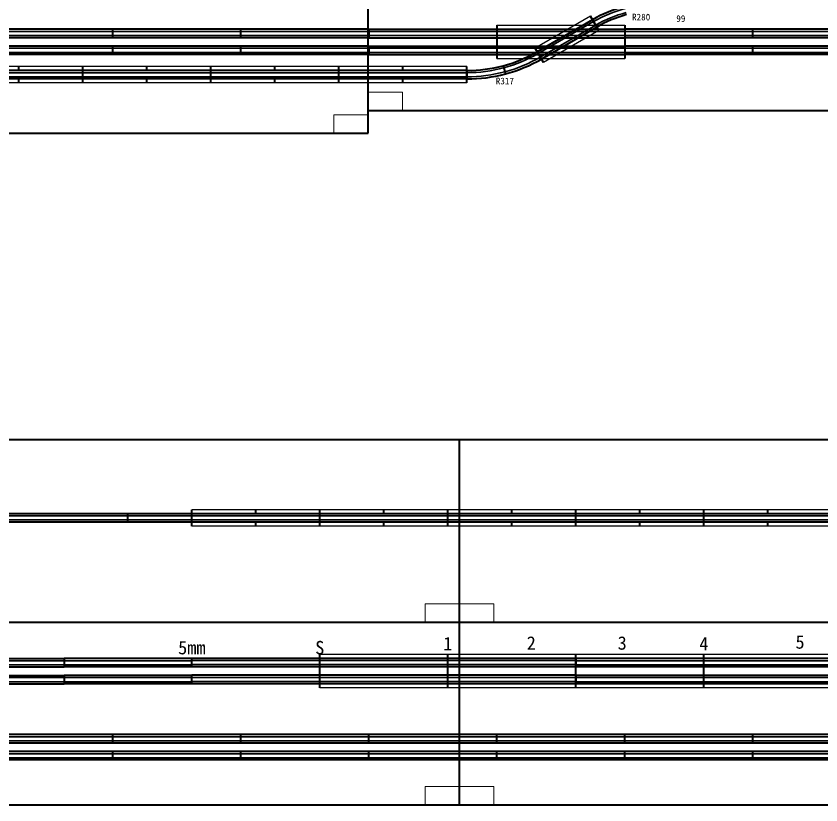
# Model space of a CAD drawing. Units: millimetres, scale not verified. Extents: x -3771 to 6012, y -4101 to 3321.
# Drawn here: x 2042 to 3803, y -4101 to -2374 of the extents above; entities that cross this region are included whole.
import ezdxf
from ezdxf.enums import TextEntityAlignment as Align

# ---------------------------------------------------------------- set-up
doc = ezdxf.new("R2010")
doc.units = ezdxf.units.MM
doc.header["$LTSCALE"] = 8
for name, color, linetype, lineweight in [('0-0', 7, 'Continuous', 40), ('0-4', 7, 'Continuous', 40), ('0-7', 6, 'Continuous', 40), ('0-8', 7, 'Continuous', 40)]:
    doc.layers.add(name, color=color, linetype=linetype, lineweight=lineweight)
doc.layers.add('0-F', color=7, linetype='Continuous')
doc.styles.add('ＭＳ ゴシック', font='')
doc.styles.get('ＭＳ ゴシック').set_extended_font_data('MS Gothic')

msp = doc.modelspace()

# ---------------------------------------------------------------- linework, layer by layer
at = {"layer": '0-0'}
for p, q in [((2253.724, -3946.717), (1973.724, -3946.717)), ((2533.724, -3946.717), (2253.724, -3946.717)), ((2253.724, -3965.217), (2253.724, -3946.717)), ((2253.724, -3965.217), (2253.724, -3946.717)), ((2813.724, -3946.717), (2533.724, -3946.717)), ((2533.724, -3965.217), (2533.724, -3946.717)), ((2533.724, -3965.217), (2533.724, -3946.717)), ((3093.724, -3946.717), (2813.724, -3946.717)), ((2813.724, -3965.217), (2813.724, -3946.717)), ((2813.724, -3965.217), (2813.724, -3946.717)), ((3373.724, -3946.717), (3093.724, -3946.717)), ((3093.724, -3965.217), (3093.724, -3946.717)), ((3093.724, -3965.217), (3093.724, -3946.717)), ((3653.724, -3946.717), (3373.724, -3946.717)), ((3373.724, -3965.217), (3373.724, -3946.717)), ((3373.724, -3965.217), (3373.724, -3946.717)), ((3933.724, -3946.717), (3653.724, -3946.717)), ((3653.724, -3965.217), (3653.724, -3946.717)), ((3653.724, -3965.217), (3653.724, -3946.717)), ((2253.724, -3965.217), (1973.724, -3965.217)), ((2533.724, -3965.217), (2253.724, -3965.217)), ((2813.724, -3965.217), (2533.724, -3965.217)), ((3093.724, -3965.217), (2813.724, -3965.217)), ((3373.724, -3965.217), (3093.724, -3965.217)), ((3653.724, -3965.217), (3373.724, -3965.217)), ((3933.724, -3965.217), (3653.724, -3965.217)), ((2253.724, -3983.717), (1973.724, -3983.717)), ((2533.724, -3983.717), (2253.724, -3983.717)), ((2253.724, -4002.217), (2253.724, -3983.717)), ((2253.724, -4002.217), (2253.724, -3983.717)), ((2813.724, -3983.717), (2533.724, -3983.717)), ((2533.724, -4002.217), (2533.724, -3983.717)), ((2533.724, -4002.217), (2533.724, -3983.717)), ((3093.724, -3983.717), (2813.724, -3983.717)), ((2813.724, -4002.217), (2813.724, -3983.717)), ((2813.724, -4002.217), (2813.724, -3983.717)), ((3373.724, -3983.717), (3093.724, -3983.717)), ((3093.724, -4002.217), (3093.724, -3983.717)), ((3093.724, -4002.217), (3093.724, -3983.717)), ((3653.724, -3983.717), (3373.724, -3983.717)), ((3373.724, -4002.217), (3373.724, -3983.717)), ((3373.724, -4002.217), (3373.724, -3983.717)), ((3933.724, -3983.717), (3653.724, -3983.717)), ((3653.724, -4002.217), (3653.724, -3983.717)), ((3653.724, -4002.217), (3653.724, -3983.717)), ((2253.724, -4002.217), (1973.724, -4002.217)), ((2533.724, -4002.217), (2253.724, -4002.217)), ((2813.724, -4002.217), (2533.724, -4002.217)), ((3093.724, -4002.217), (2813.724, -4002.217)), ((3373.724, -4002.217), (3093.724, -4002.217)), ((3653.724, -4002.217), (3373.724, -4002.217)), ((3933.724, -4002.217), (3653.724, -4002.217))]:
    msp.add_line(p, q, dxfattribs=at)
at = {"layer": '0-0', "color": 2, "lineweight": 35}
for p, q in [((2253.724, -3951.467), (1973.724, -3951.467)), ((2253.724, -3960.467), (1973.724, -3960.467)), ((2533.724, -3951.467), (2253.724, -3951.467)), ((2533.724, -3960.467), (2253.724, -3960.467)), ((2813.724, -3951.467), (2533.724, -3951.467)), ((2813.724, -3960.467), (2533.724, -3960.467)), ((3093.724, -3951.467), (2813.724, -3951.467)), ((3093.724, -3960.467), (2813.724, -3960.467)), ((3373.724, -3951.467), (3093.724, -3951.467)), ((3373.724, -3960.467), (3093.724, -3960.467)), ((3653.724, -3951.467), (3373.724, -3951.467)), ((3653.724, -3960.467), (3373.724, -3960.467)), ((3933.724, -3951.467), (3653.724, -3951.467)), ((3933.724, -3960.467), (3653.724, -3960.467)), ((2253.724, -3988.467), (1973.724, -3988.467)), ((2533.724, -3988.467), (2253.724, -3988.467)), ((2813.724, -3988.467), (2533.724, -3988.467)), ((3093.724, -3988.467), (2813.724, -3988.467)), ((3373.724, -3988.467), (3093.724, -3988.467)), ((3653.724, -3988.467), (3373.724, -3988.467)), ((3933.724, -3988.467), (3653.724, -3988.467))]:
    msp.add_line(p, q, dxfattribs=at)
msp.add_lwpolyline([(3933.724, -3997.467), (3653.724, -3997.467), (3373.724, -3997.467), (3093.724, -3997.467), (2813.724, -3997.467), (2533.724, -3997.467), (2253.724, -3997.467), (1973.724, -3997.467), (1693.724, -3997.467), (1413.724, -3997.467), (1133.724, -3997.467), (853.724, -3997.467), (573.724, -3997.467), (293.724, -3997.467)], dxfattribs=at)
at = {"layer": '0-4', "color": 3, "lineweight": 25}
for p, q in [((3298.794, -2374.259), (3177.551, -2444.259)), ((3316.794, -2405.436), (3195.551, -2475.436)), ((2188.051, -2484.317), (1908.051, -2484.317)), ((2468.051, -2484.317), (2188.051, -2484.317)), ((2748.051, -2484.317), (2468.051, -2484.317)), ((3028.051, -2484.317), (2748.051, -2484.317)), ((2188.051, -2520.317), (1908.051, -2520.317)), ((2468.051, -2520.317), (2188.051, -2520.317)), ((2748.051, -2520.317), (2468.051, -2520.317)), ((3028.051, -2520.317), (2748.051, -2520.317)), ((2706.794, -3454.334), (2426.794, -3454.334)), ((2986.794, -3454.334), (2706.794, -3454.334)), ((3266.794, -3454.334), (2986.794, -3454.334)), ((3546.794, -3454.334), (3266.794, -3454.334)), ((3826.794, -3454.334), (3546.794, -3454.334)), ((2706.794, -3490.334), (2426.794, -3490.334)), ((2986.794, -3490.334), (2706.794, -3490.334)), ((3266.794, -3490.334), (2986.794, -3490.334)), ((3546.794, -3490.334), (3266.794, -3490.334)), ((3826.794, -3490.334), (3546.794, -3490.334))]:
    msp.add_line(p, q, dxfattribs=at)
at = {"layer": '0-4'}
for p, q in [((3316.794, -2405.436), (3298.794, -2374.259)), ((3303.169, -2381.837), (3181.926, -2451.837)), ((3312.419, -2397.858), (3303.169, -2381.837)), ((3312.419, -2397.858), (3303.169, -2381.837)), ((3312.419, -2397.858), (3303.169, -2381.837)), ((3312.419, -2397.858), (3191.176, -2467.858)), ((3195.551, -2475.436), (3177.551, -2444.259)), ((3181.926, -2451.837), (3191.176, -2467.858)), ((3107.702, -2482.581), (3112.491, -2500.451)), ((3107.702, -2482.581), (3112.491, -2500.451)), ((2188.051, -2493.067), (1908.051, -2493.067)), ((2048.051, -2493.067), (2048.051, -2484.317)), ((2188.051, -2520.317), (2188.051, -2484.317)), ((2188.051, -2520.317), (2188.051, -2484.317)), ((2468.051, -2493.067), (2188.051, -2493.067)), ((2328.051, -2493.067), (2328.051, -2484.317)), ((2468.051, -2520.317), (2468.051, -2484.317)), ((2468.051, -2520.317), (2468.051, -2484.317)), ((2748.051, -2493.067), (2468.051, -2493.067)), ((2608.051, -2493.067), (2608.051, -2484.317)), ((2748.051, -2520.317), (2748.051, -2484.317)), ((2748.051, -2520.317), (2748.051, -2484.317)), ((3028.051, -2493.067), (2748.051, -2493.067)), ((2888.051, -2493.067), (2888.051, -2484.317)), ((3028.051, -2520.317), (3028.051, -2484.317)), ((3028.051, -2493.067), (3028.051, -2511.567)), ((2188.051, -2511.567), (1908.051, -2511.567)), ((2048.051, -2520.317), (2048.051, -2511.567)), ((2468.051, -2511.567), (2188.051, -2511.567)), ((2328.051, -2520.317), (2328.051, -2511.567)), ((2748.051, -2511.567), (2468.051, -2511.567)), ((2608.051, -2520.317), (2608.051, -2511.567)), ((3028.051, -2511.567), (2748.051, -2511.567)), ((2888.051, -2520.317), (2888.051, -2511.567)), ((2286.794, -3463.084), (2006.794, -3463.084)), ((2286.794, -3481.584), (2286.794, -3463.084)), ((2426.794, -3463.084), (2286.794, -3463.084)), ((2286.794, -3481.584), (2286.794, -3463.084)), ((2426.794, -3490.334), (2426.794, -3454.334)), ((2706.794, -3463.084), (2426.794, -3463.084)), ((2426.794, -3481.584), (2426.794, -3463.084)), ((2566.794, -3463.084), (2566.794, -3454.334)), ((2706.794, -3490.334), (2706.794, -3454.334)), ((2706.794, -3490.334), (2706.794, -3454.334)), ((2986.794, -3463.084), (2706.794, -3463.084)), ((2846.794, -3463.084), (2846.794, -3454.334)), ((2986.794, -3490.334), (2986.794, -3454.334)), ((2986.794, -3490.334), (2986.794, -3454.334)), ((3266.794, -3463.084), (2986.794, -3463.084)), ((3126.794, -3463.084), (3126.794, -3454.334)), ((3266.794, -3490.334), (3266.794, -3454.334)), ((3266.794, -3490.334), (3266.794, -3454.334)), ((3546.794, -3463.084), (3266.794, -3463.084)), ((3406.794, -3463.084), (3406.794, -3454.334)), ((3546.794, -3490.334), (3546.794, -3454.334)), ((3546.794, -3490.334), (3546.794, -3454.334)), ((3826.794, -3463.084), (3546.794, -3463.084)), ((3686.794, -3463.084), (3686.794, -3454.334)), ((2286.794, -3481.584), (2006.794, -3481.584)), ((2426.794, -3481.584), (2286.794, -3481.584)), ((2706.794, -3481.584), (2426.794, -3481.584)), ((2566.794, -3490.334), (2566.794, -3481.584)), ((2986.794, -3481.584), (2706.794, -3481.584)), ((2846.794, -3490.334), (2846.794, -3481.584)), ((3266.794, -3481.584), (2986.794, -3481.584)), ((3126.794, -3490.334), (3126.794, -3481.584)), ((3546.794, -3481.584), (3266.794, -3481.584)), ((3406.794, -3490.334), (3406.794, -3481.584)), ((3826.794, -3481.584), (3546.794, -3481.584)), ((3686.794, -3490.334), (3686.794, -3481.584))]:
    msp.add_line(p, q, dxfattribs=at)
at = {"layer": '0-4', "color": 2, "lineweight": 35}
for p, q in [((3305.544, -2385.95), (3184.301, -2455.95)), ((3310.044, -2393.744), (3188.801, -2463.744)), ((2188.051, -2497.817), (1908.051, -2497.817)), ((2468.051, -2497.817), (2188.051, -2497.817)), ((2748.051, -2497.817), (2468.051, -2497.817)), ((3028.051, -2497.817), (2748.051, -2497.817)), ((2188.051, -2506.817), (1908.051, -2506.817)), ((2468.051, -2506.817), (2188.051, -2506.817)), ((2748.051, -2506.817), (2468.051, -2506.817)), ((3028.051, -2506.817), (2748.051, -2506.817)), ((2286.794, -3467.834), (2006.794, -3467.834)), ((2426.794, -3467.834), (2286.794, -3467.834)), ((2706.794, -3467.834), (2426.794, -3467.834)), ((2986.794, -3467.834), (2706.794, -3467.834)), ((3266.794, -3467.834), (2986.794, -3467.834)), ((3546.794, -3467.834), (3266.794, -3467.834)), ((3826.794, -3467.834), (3546.794, -3467.834)), ((2286.794, -3476.834), (2006.794, -3476.834)), ((2426.794, -3476.834), (2286.794, -3476.834)), ((2706.794, -3476.834), (2426.794, -3476.834)), ((2986.794, -3476.834), (2706.794, -3476.834)), ((3266.794, -3476.834), (2986.794, -3476.834)), ((3546.794, -3476.834), (3266.794, -3476.834)), ((3826.794, -3476.834), (3546.794, -3476.834))]:
    msp.add_line(p, q, dxfattribs=at)
at = {"layer": '0-4'}
for centre, radius, start, end in [((3447.794, -2632.334), 289.25, 105, 120), ((3447.794, -2632.334), 270.75, 105, 120), ((3028.051, -2185.317), 307.75, 285, 300), ((3028.051, -2185.317), 307.75, 270, 285), ((3028.051, -2185.317), 326.25, 285, 300), ((3028.051, -2185.317), 326.25, 270, 285)]:
    msp.add_arc(centre, radius, start, end, dxfattribs=at)
at = {"layer": '0-4', "color": 2, "lineweight": 35}
for centre, radius, start, end in [((3447.794, -2632.334), 284.5, 105, 120), ((3447.794, -2632.334), 275.5, 105, 120), ((3028.051, -2185.317), 312.5, 285, 300), ((3028.051, -2185.317), 321.5, 285, 300), ((3028.051, -2185.317), 312.5, 270, 285), ((3028.051, -2185.317), 321.5, 270, 285)]:
    msp.add_arc(centre, radius, start, end, dxfattribs=at)
at = {"layer": '0-7'}
for p, q in [((2811.995, -2630.326), (2811.995, -1830.326)), ((2811.995, -2580.326), (4011.995, -2580.326)), ((211.995, -2630.326), (2811.995, -2630.326)), ((-588.005, -3300.563), (6010.995, -3300.563)), ((3011.995, -4100.563), (3011.995, -3300.563)), ((-588.005, -3700.563), (6011.995, -3700.563)), ((-588.005, -4100.563), (4011.995, -4100.563))]:
    msp.add_line(p, q, dxfattribs=at)
at = {"layer": '0-7', "color": 4, "lineweight": 18}
for points in [[(2886.995, -2580.326), (2886.995, -2540.326), (2811.995, -2540.326)], [(2736.995, -2630.326), (2736.995, -2590.326), (2811.995, -2590.326)], [(2936.995, -3700.563), (2936.995, -3660.563), (3011.995, -3660.563)], [(3086.995, -3700.563), (3086.995, -3660.563), (3011.995, -3660.563)], [(2936.995, -4100.563), (2936.995, -4060.563), (3011.995, -4060.563)], [(3086.995, -4100.563), (3086.995, -4060.563), (3011.995, -4060.563)]]:
    msp.add_lwpolyline(points, dxfattribs=at)
at = {"layer": '0-8', "color": 3, "lineweight": 25}
for p, q in [((3093.723, -2393.967), (3373.723, -2393.967)), ((3093.723, -2466.967), (3373.723, -2466.967)), ((2986.458, -3770.998), (2706.458, -3770.998)), ((3266.458, -3770.998), (2986.458, -3770.998)), ((3546.794, -3771.334), (3266.794, -3771.334)), ((3826.794, -3771.334), (3546.794, -3771.334)), ((2986.458, -3843.998), (2706.458, -3843.998)), ((3266.458, -3843.998), (2986.458, -3843.998)), ((3546.794, -3844.334), (3266.794, -3844.334)), ((3826.794, -3844.334), (3546.794, -3844.334))]:
    msp.add_line(p, q, dxfattribs=at)
at = {"layer": '0-8'}
for p, q in [((3093.723, -2393.967), (3093.723, -2466.967)), ((3373.723, -2393.967), (3373.723, -2466.967)), ((2253.723, -2402.717), (1973.723, -2402.717)), ((2533.723, -2402.717), (2253.723, -2402.717)), ((2253.723, -2421.217), (2253.723, -2402.717)), ((2253.723, -2421.217), (2253.723, -2402.717)), ((2813.723, -2402.717), (2533.723, -2402.717)), ((2533.723, -2421.217), (2533.723, -2402.717)), ((2533.723, -2421.217), (2533.723, -2402.717)), ((2813.723, -2421.217), (2813.723, -2402.717)), ((2813.723, -2421.217), (2813.723, -2402.717)), ((2813.723, -2402.717), (3093.723, -2402.717)), ((2813.723, -2402.717), (2813.723, -2421.217)), ((3093.723, -2402.717), (3373.723, -2402.717)), ((3653.723, -2402.717), (3373.723, -2402.717)), ((3933.723, -2402.717), (3653.723, -2402.717)), ((3653.723, -2421.217), (3653.723, -2402.717)), ((3653.723, -2421.217), (3653.723, -2402.717)), ((2253.723, -2421.217), (1973.723, -2421.217)), ((2533.723, -2421.217), (2253.723, -2421.217)), ((2813.723, -2421.217), (2533.723, -2421.217)), ((2813.723, -2421.217), (3093.723, -2421.217)), ((3093.723, -2421.217), (3373.723, -2421.217)), ((3653.723, -2421.217), (3373.723, -2421.217)), ((3933.723, -2421.217), (3653.723, -2421.217)), ((2253.723, -2439.717), (1973.723, -2439.717)), ((2533.723, -2439.717), (2253.723, -2439.717)), ((2253.723, -2458.217), (2253.723, -2439.717)), ((2253.723, -2458.217), (2253.723, -2439.717)), ((2813.723, -2439.717), (2533.723, -2439.717)), ((2533.723, -2458.217), (2533.723, -2439.717)), ((2533.723, -2458.217), (2533.723, -2439.717)), ((2813.723, -2458.217), (2813.723, -2439.717)), ((2813.723, -2458.217), (2813.723, -2439.717)), ((2813.723, -2439.717), (3093.723, -2439.717)), ((2813.723, -2439.717), (2813.723, -2458.217)), ((3093.723, -2439.717), (3373.723, -2439.717)), ((3653.723, -2439.717), (3373.723, -2439.717)), ((3933.723, -2439.717), (3653.723, -2439.717)), ((3653.723, -2458.217), (3653.723, -2439.717)), ((3653.723, -2458.217), (3653.723, -2439.717)), ((2253.723, -2458.217), (1973.723, -2458.217)), ((2533.723, -2458.217), (2253.723, -2458.217)), ((2813.723, -2458.217), (2533.723, -2458.217)), ((2813.723, -2458.217), (3093.723, -2458.217)), ((3093.723, -2458.217), (3373.723, -2458.217)), ((3653.723, -2458.217), (3373.723, -2458.217)), ((3933.723, -2458.217), (3653.723, -2458.217)), ((1866.794, -3780.084), (2146.794, -3780.084)), ((2426.794, -3780.084), (2146.794, -3780.084)), ((2146.879, -3780.466), (2146.879, -3798.966)), ((2146.879, -3780.466), (2146.879, -3798.966)), ((2426.458, -3798.248), (2426.458, -3779.748)), ((2706.458, -3779.748), (2426.458, -3779.748)), ((2706.458, -3843.998), (2706.458, -3770.998)), ((2706.458, -3843.998), (2706.458, -3770.998)), ((2706.458, -3843.998), (2706.458, -3770.998)), ((2986.458, -3779.748), (2706.458, -3779.748)), ((2986.458, -3843.998), (2986.458, -3770.998)), ((2986.458, -3843.998), (2986.458, -3770.998)), ((3266.458, -3779.748), (2986.458, -3779.748)), ((3266.458, -3843.998), (3266.458, -3770.998)), ((3266.458, -3779.748), (3266.458, -3798.248)), ((3266.794, -3844.334), (3266.794, -3771.334)), ((3546.794, -3780.084), (3266.794, -3780.084)), ((3546.794, -3844.334), (3546.794, -3771.334)), ((3546.794, -3844.334), (3546.794, -3771.334)), ((3826.794, -3780.084), (3546.794, -3780.084)), ((1866.794, -3798.584), (2146.794, -3798.584)), ((2426.794, -3798.584), (2146.794, -3798.584)), ((2706.458, -3798.248), (2426.458, -3798.248)), ((2986.458, -3798.248), (2706.458, -3798.248)), ((3266.458, -3798.248), (2986.458, -3798.248)), ((3546.794, -3798.584), (3266.794, -3798.584)), ((3826.794, -3798.584), (3546.794, -3798.584)), ((1866.794, -3817.084), (2146.794, -3817.084)), ((2426.794, -3817.084), (2146.794, -3817.084)), ((2146.794, -3817.084), (2146.794, -3835.584)), ((2146.794, -3817.084), (2146.794, -3835.584)), ((2426.458, -3835.248), (2426.458, -3816.748)), ((2706.458, -3816.748), (2426.458, -3816.748)), ((2986.458, -3816.748), (2706.458, -3816.748)), ((3266.458, -3816.748), (2986.458, -3816.748)), ((3266.458, -3816.748), (3266.458, -3835.248)), ((3546.794, -3817.084), (3266.794, -3817.084)), ((3826.794, -3817.084), (3546.794, -3817.084)), ((1866.794, -3835.584), (2146.794, -3835.584)), ((2426.794, -3835.584), (2146.794, -3835.584)), ((2706.458, -3835.248), (2426.458, -3835.248)), ((2986.458, -3835.248), (2706.458, -3835.248)), ((3266.458, -3835.248), (2986.458, -3835.248)), ((3546.794, -3835.584), (3266.794, -3835.584)), ((3826.794, -3835.584), (3546.794, -3835.584))]:
    msp.add_line(p, q, dxfattribs=at)
at = {"layer": '0-8', "color": 2, "lineweight": 35}
for p, q in [((2253.723, -2407.467), (1973.723, -2407.467)), ((2533.723, -2407.467), (2253.723, -2407.467)), ((2813.723, -2407.467), (2533.723, -2407.467)), ((2813.723, -2407.467), (3093.723, -2407.467)), ((3093.723, -2407.467), (3373.723, -2407.467)), ((3653.723, -2407.467), (3373.723, -2407.467)), ((3933.723, -2407.467), (3653.723, -2407.467)), ((2253.723, -2416.467), (1973.723, -2416.467)), ((2533.723, -2416.467), (2253.723, -2416.467)), ((2813.723, -2416.467), (2533.723, -2416.467)), ((2813.723, -2416.467), (3093.723, -2416.467)), ((3093.723, -2416.467), (3373.723, -2416.467)), ((3653.723, -2416.467), (3373.723, -2416.467)), ((3933.723, -2416.467), (3653.723, -2416.467)), ((2253.723, -2444.467), (1973.723, -2444.467)), ((2533.723, -2444.467), (2253.723, -2444.467)), ((2813.723, -2444.467), (2533.723, -2444.467)), ((2813.723, -2444.467), (3093.723, -2444.467)), ((3093.723, -2444.467), (3373.723, -2444.467)), ((3653.723, -2444.467), (3373.723, -2444.467)), ((3933.723, -2444.467), (3653.723, -2444.467)), ((2253.723, -2453.467), (1973.723, -2453.467)), ((2533.723, -2453.467), (2253.723, -2453.467)), ((2813.723, -2453.467), (2533.723, -2453.467)), ((2813.723, -2453.467), (3093.723, -2453.467)), ((3093.723, -2453.467), (3373.723, -2453.467)), ((3653.723, -2453.467), (3373.723, -2453.467)), ((3933.723, -2453.467), (3653.723, -2453.467)), ((1866.794, -3784.834), (2146.794, -3784.834)), ((2426.794, -3784.834), (2146.794, -3784.834)), ((2706.458, -3784.498), (2426.458, -3784.498)), ((2986.458, -3784.498), (2706.458, -3784.498)), ((3266.458, -3784.498), (2986.458, -3784.498)), ((3546.794, -3784.834), (3266.794, -3784.834)), ((3826.794, -3784.834), (3546.794, -3784.834)), ((1866.794, -3793.834), (2146.794, -3793.834)), ((2426.794, -3793.834), (2146.794, -3793.834)), ((2706.458, -3793.498), (2426.458, -3793.498)), ((2986.458, -3793.498), (2706.458, -3793.498)), ((3266.458, -3793.498), (2986.458, -3793.498)), ((3546.794, -3793.834), (3266.794, -3793.834)), ((3826.794, -3793.834), (3546.794, -3793.834)), ((1866.794, -3821.834), (2146.794, -3821.834)), ((1866.794, -3830.834), (2146.794, -3830.834)), ((2426.794, -3821.834), (2146.794, -3821.834)), ((2426.794, -3830.834), (2146.794, -3830.834)), ((2706.458, -3821.498), (2426.458, -3821.498)), ((2706.458, -3830.498), (2426.458, -3830.498)), ((2986.458, -3821.498), (2706.458, -3821.498)), ((2986.458, -3830.498), (2706.458, -3830.498)), ((3266.458, -3821.498), (2986.458, -3821.498)), ((3266.458, -3830.498), (2986.458, -3830.498)), ((3546.794, -3821.834), (3266.794, -3821.834)), ((3546.794, -3830.834), (3266.794, -3830.834)), ((3826.794, -3821.834), (3546.794, -3821.834)), ((3826.794, -3830.834), (3546.794, -3830.834))]:
    msp.add_line(p, q, dxfattribs=at)

# ---------------------------------------------------------------- texts
at = {"layer": '0-F', "style": 'ＭＳ ゴシック'}
for s, p in [('R280', (3389.533, -2387.773)), ('99', (3486.339, -2391.191)), ('R317', (3091.442, -2527.74))]:
    msp.add_text(s, height=14.66, dxfattribs=at).set_placement(p, align=Align.BOTTOM_LEFT)
at = {"layer": '0-F', "color": 3, "style": 'ＭＳ ゴシック'}
for s, p in [('2', (3159.103, -3769.606)), ('3', (3358.009, -3769.606)), ('5', (3747.175, -3767.444)), ('S', (2696.458, -3779.748)), ('1', (2976.458, -3770.998)), ('4', (3536.794, -3771.334))]:
    msp.add_text(s, height=29.33, dxfattribs=at).set_placement(p, align=Align.BOTTOM_LEFT)
at = {"layer": '0-F', "color": 134, "style": 'ＭＳ ゴシック'}
msp.add_text('5mm', height=29.33, dxfattribs=at).set_placement((2396.458, -3779.748), align=Align.BOTTOM_LEFT)

doc.saveas('drawing.dxf')
